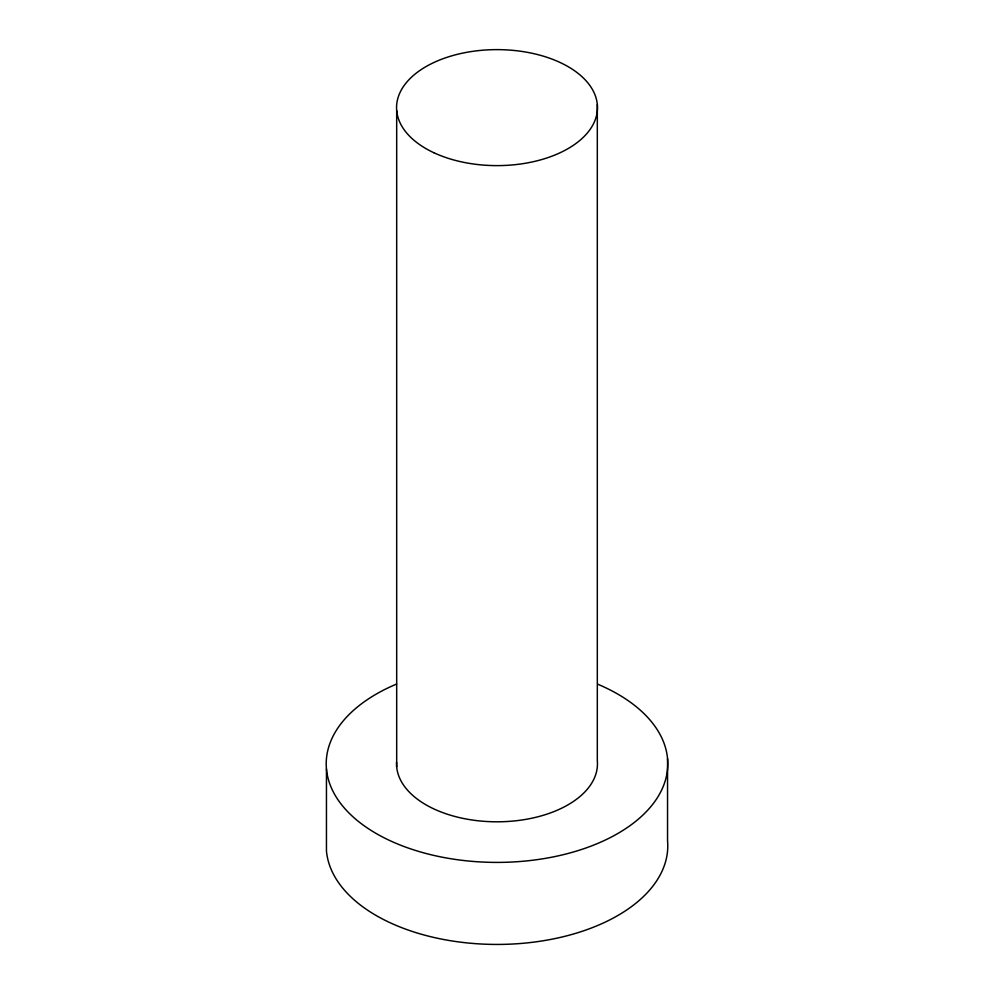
<?xml version="1.0" encoding="UTF-8"?>
<svg xmlns="http://www.w3.org/2000/svg" width="994" height="994" viewBox="0 0 994 994"><rect width="100%" height="100%" fill="white"/><g stroke="black" fill="none" stroke-linecap="round" stroke-linejoin="round"><path stroke-width="1.49" d="M667.546 758.658L667.546 840.675A170.782 98.592 0 0 1 505.934 944.3A170.782 98.592 0 0 1 326.454 851.001L326.454 768.971M597.319 104.581L597.319 760.783A100.456 58 0 0 1 498.317 821.802A100.456 58 0 0 1 396.581 762.299M396.681 110.657L396.681 766.846M597.742 684.195A170.782 98.592 0 0 1 623.71 829.915A170.782 98.592 0 0 1 369.979 829.717A170.782 98.592 0 0 1 396.643 684.034M433.782 152.691A100.456 58 0 0 0 596.226 116.696A100.456 58 0 0 0 461.005 53.477A100.456 58 0 0 0 433.782 152.691"/></g></svg>
